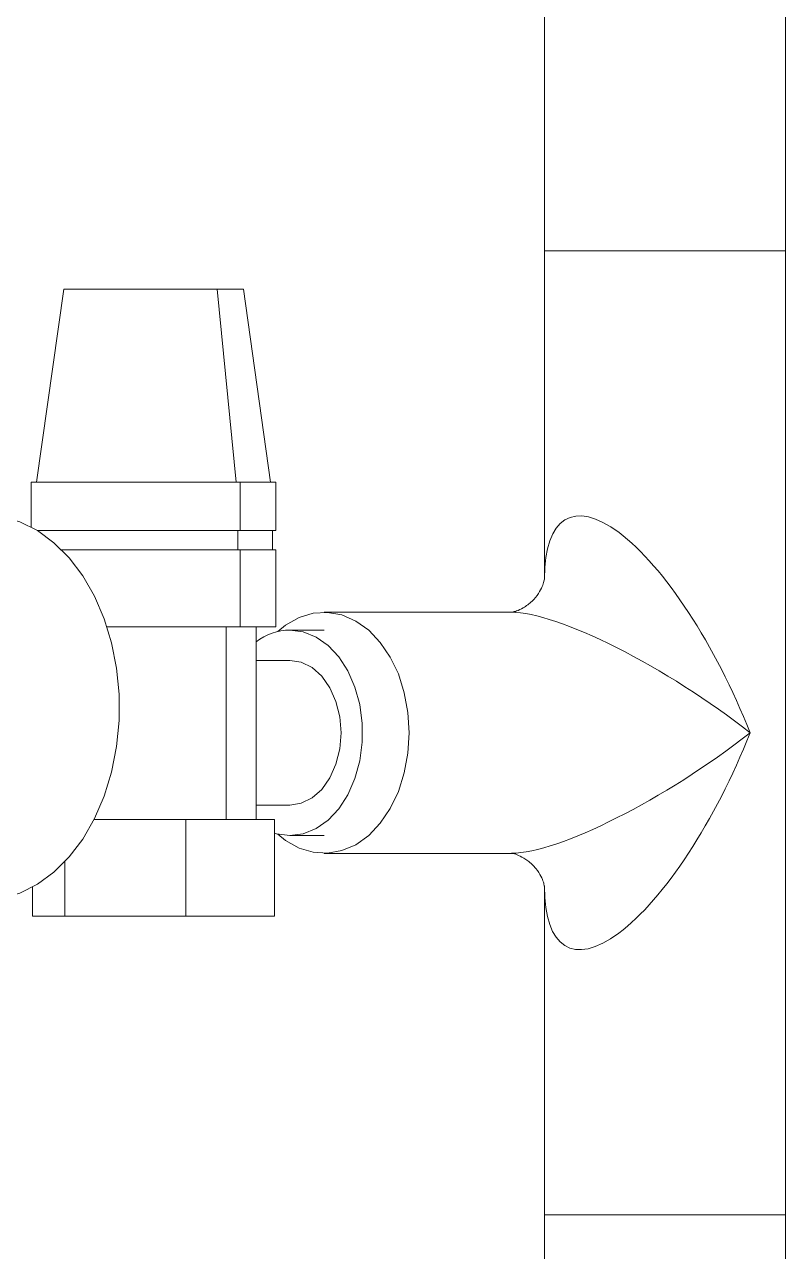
# Model space of a CAD drawing. Header units: centimetres. Extents: x -13594 to 4017, y -3206 to 1780.
# Drawn here: x -10280.7 to -10217.6, y -102.5 to -0.9 of the extents above; entities that cross this region are included whole.
import ezdxf

# ---------------------------------------------------------------- set-up
doc = ezdxf.new("R2010")
doc.units = ezdxf.units.CM

msp = doc.modelspace()

# ---------------------------------------------------------------- linework, layer by layer
at = {"color": 7, "linetype": 'Continuous', "lineweight": 5}
for p, q in [((-10237.6, 83.12), (-10237.6, -19.64)), ((-10217.63, -19.64), (-10217.63, 59.42)), ((-10237.6, -19.64), (-10237.6, -46.86)), ((-10217.63, -19.64), (-10237.6, -19.64)), ((-10217.63, -99.51), (-10217.63, -19.64)), ((-10277.41, -22.83), (-10279.66, -38.81)), ((-10277.41, -22.83), (-10264.71, -22.83)), ((-10264.71, -22.83), (-10263.12, -38.81)), ((-10264.71, -22.83), (-10262.53, -22.83)), ((-10260.29, -38.81), (-10262.53, -22.83)), ((-10280.11, -38.81), (-10280.11, -42.52)), ((-10280.11, -38.81), (-10262.8, -38.81)), ((-10262.8, -38.81), (-10262.8, -42.8)), ((-10262.8, -38.81), (-10259.83, -38.81)), ((-10259.83, -42.8), (-10259.83, -38.81)), ((-10279.62, -42.8), (-10262.8, -42.8)), ((-10263, -42.8), (-10263, -44.4)), ((-10262.8, -42.8), (-10259.83, -42.8)), ((-10260.11, -44.4), (-10260.11, -42.8)), ((-10277.6, -44.4), (-10262.8, -44.4)), ((-10262.8, -44.4), (-10262.8, -50.79)), ((-10262.8, -44.4), (-10259.83, -44.4)), ((-10259.83, -50.79), (-10259.83, -44.4)), ((-10240.32, -49.59), (-10255.85, -49.59)), ((-10273.83, -50.79), (-10262.8, -50.79)), ((-10263.96, -50.79), (-10263.96, -66.76)), ((-10262.8, -50.79), (-10259.83, -50.79)), ((-10261.47, -66.76), (-10261.47, -50.79)), ((-10255.85, -51.07), (-10258.68, -51.07)), ((-10258.68, -53.58), (-10261.47, -53.58)), ((-10258.68, -65.56), (-10261.47, -65.56)), ((-10267.29, -66.76), (-10274.9, -66.76)), ((-10267.29, -74.75), (-10267.29, -66.76)), ((-10259.96, -66.76), (-10267.29, -66.76)), ((-10259.96, -74.75), (-10259.96, -66.76)), ((-10255.85, -68.08), (-10258.68, -68.08)), ((-10255.85, -69.56), (-10240.32, -69.56)), ((-10277.31, -74.75), (-10277.31, -70.24)), ((-10279.99, -74.75), (-10279.99, -72.35)), ((-10237.6, -72.28), (-10237.6, -99.51)), ((-10277.31, -74.75), (-10279.99, -74.75)), ((-10267.29, -74.75), (-10277.31, -74.75)), ((-10259.96, -74.75), (-10267.29, -74.75)), ((-10237.6, -99.51), (-10237.6, -179.38)), ((-10217.63, -99.51), (-10237.6, -99.51)), ((-10217.63, -126.74), (-10217.63, -99.51))]:
    msp.add_line(p, q, dxfattribs=at)
at = {"color": 7, "linetype": 'Continuous', "lineweight": 5, "flags": 128}
for points in [[(-10284.09, -73.44), (-10282.55, -73.29), (-10281.04, -72.85), (-10279.59, -72.12), (-10278.22, -71.12), (-10276.96, -69.86), (-10275.84, -68.37), (-10274.86, -66.68), (-10274.06, -64.82), (-10273.45, -62.82), (-10273.03, -60.72), (-10272.82, -58.56), (-10272.82, -56.38), (-10273.03, -54.22), (-10273.45, -52.12), (-10274.06, -50.12), (-10274.86, -48.26), (-10275.84, -46.57), (-10276.96, -45.08), (-10278.22, -43.82), (-10279.59, -42.82), (-10281.04, -42.09), (-10282.55, -41.64), (-10284.09, -41.5)], [(-10248.79, -59.57), (-10248.9, -57.88), (-10249.2, -56.25), (-10249.69, -54.7), (-10250.36, -53.3), (-10251.19, -52.08), (-10252.15, -51.07), (-10253.22, -50.31), (-10254.37, -49.81), (-10255.55, -49.6), (-10256.75, -49.67), (-10257.92, -50.03), (-10259.03, -50.66), (-10259.68, -51.19)], [(-10258.68, -51.07), (-10257.57, -51.21), (-10256.5, -51.64), (-10255.51, -52.34), (-10254.63, -53.29), (-10253.88, -54.45), (-10253.29, -55.78), (-10252.89, -57.24), (-10252.69, -58.79), (-10252.69, -60.36), (-10252.89, -61.9), (-10253.29, -63.36), (-10253.88, -64.7), (-10254.63, -65.86), (-10255.51, -66.8), (-10256.5, -67.5), (-10257.57, -67.93), (-10258.68, -68.08)], [(-10258.68, -53.58), (-10257.73, -53.73), (-10256.84, -54.17), (-10256.04, -54.89), (-10255.37, -55.84), (-10254.86, -56.97), (-10254.55, -58.24), (-10254.44, -59.57), (-10254.55, -60.9), (-10254.86, -62.17), (-10255.37, -63.31), (-10256.04, -64.26), (-10256.84, -64.97), (-10257.73, -65.41), (-10258.68, -65.56)], [(-10259.68, -67.96), (-10259.03, -68.49), (-10257.92, -69.12), (-10256.75, -69.47), (-10255.55, -69.55), (-10254.37, -69.33), (-10253.22, -68.84), (-10252.15, -68.07), (-10251.19, -67.07), (-10250.36, -65.84), (-10249.69, -64.44), (-10249.2, -62.9), (-10248.9, -61.26), (-10248.79, -59.57)], [(-10258.68, -68.08), (-10259.78, -67.93), (-10259.96, -67.88)]]:
    msp.add_lwpolyline(points, dxfattribs=at)
at = {"color": 7, "linetype": 'Continuous', "lineweight": 5}
msp.add_arc((-10258.6, -55.78), 4.72, 90.9259, 127.4216, dxfattribs=at)
for major_axis, ratio, start_param, end_param in [((-8.03, 17.77), 0.333593, 4.562706, 6.914501), ((14.36, -9.37), 0.239653, 1.218823, 2.78962), ((14.36, 9.37), 0.239653, 3.493566, 5.064362), ((8.03, 17.77), 0.333593, 2.506902, 4.862072)]:
    msp.add_ellipse((-10227.62, -59.57), major_axis=major_axis, ratio=ratio, start_param=start_param, end_param=end_param, dxfattribs=at)
for points, knots in [([(-10237.6, -46.86), (-10237.6, -46.85), (-10237.6, -46.82), (-10237.62, -47.01), (-10237.75, -47.44), (-10238.07, -48.04), (-10238.61, -48.71), (-10239.3, -49.22), (-10239.89, -49.49), (-10240.28, -49.58), (-10240.32, -49.59), (-10240.34, -49.59)], [0, 0, 0, 0, 0.031898, 0.153869, 0.276994, 0.405595, 0.544831, 0.694818, 0.814309, 0.913636, 1, 1, 1, 1]), ([(-10240.32, -69.56), (-10240.32, -69.56), (-10240.34, -69.56), (-10240.08, -69.59), (-10239.6, -69.77), (-10238.92, -70.17), (-10238.29, -70.79), (-10237.86, -71.45), (-10237.66, -71.97), (-10237.6, -72.28), (-10237.6, -72.28), (-10237.6, -72.28)], [0, 0, 0, 0, 0.043317, 0.13986, 0.249761, 0.379413, 0.532215, 0.668273, 0.790312, 0.916196, 1, 1, 1, 1])]:
    msp.add_open_spline(points, degree=3, knots=knots, dxfattribs=at)

doc.saveas('drawing.dxf')
